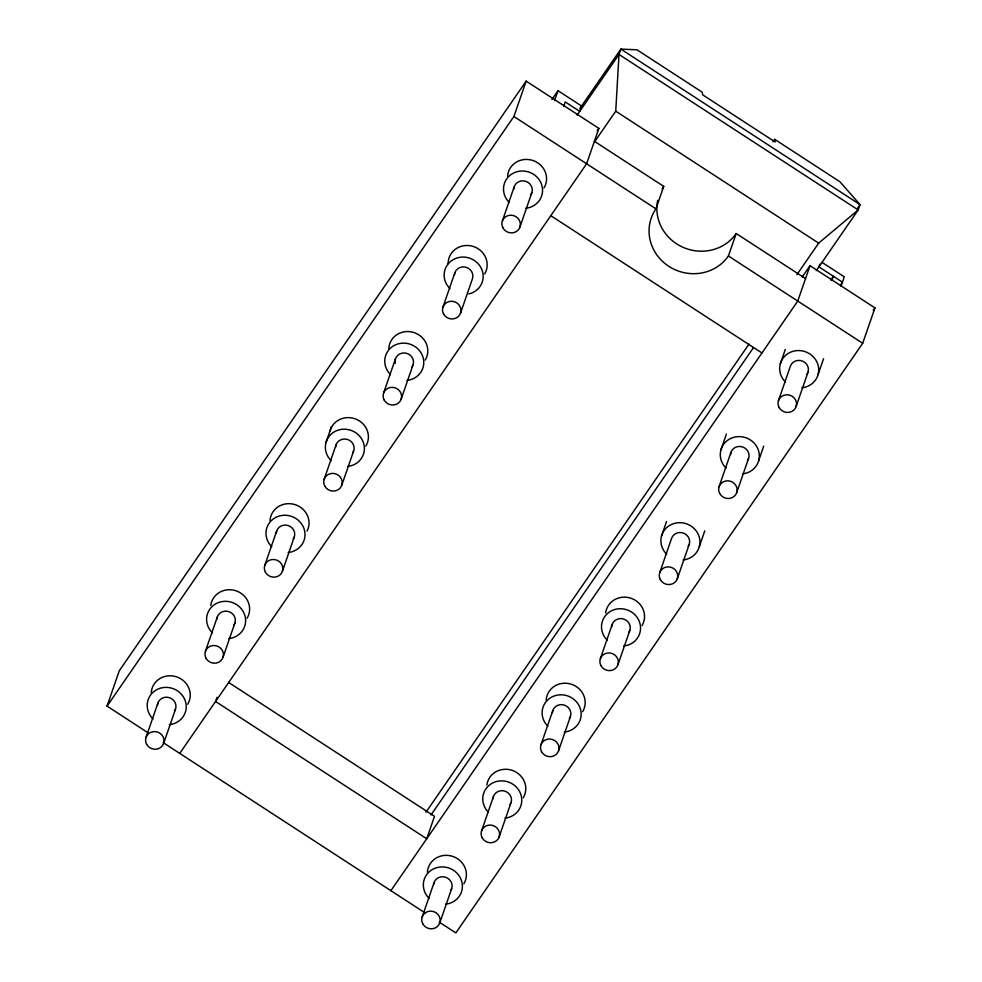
<?xml version="1.0" encoding="UTF-8"?>
<svg xmlns="http://www.w3.org/2000/svg" width="982" height="982" viewBox="0 0 982 982"><rect width="100%" height="100%" fill="white"/><g stroke="black" fill="none" stroke-linecap="round" stroke-linejoin="round"><path stroke-width="1.47" d="M594.834 141.469L615.726 111.175L619.004 54.44L620.857 49.1L636.987 49.8L702.216 92.21L702.682 94.849L775.166 141.973L774.688 139.334L839.917 181.744L860.023 204.612L858.182 209.939L816.3 270.639M147.865 732.658L107.05 706.119L119.301 670.743L526.156 81.125L598.873 128.397L586.61 163.785L179.755 753.39M146.011 737.433L157.918 703.051M163.626 743.435L175.532 709.053M205.398 651.373L217.304 616.991M223.012 657.363L234.907 622.993M217.034 697.269L215.574 701.492L426.728 838.775L434.51 816.3L228.475 682.343M264.784 565.313L276.691 530.931M325.987 442.514L331.499 426.618M282.399 571.303L294.293 536.933M324.17 479.253L336.077 444.871M341.773 485.243L353.68 450.861M383.557 393.181L395.464 358.811M401.159 399.183L413.066 364.801M442.943 307.12L454.85 272.738M107.05 706.119L513.905 116.502L526.156 81.125M460.546 313.123L472.452 278.741A9.304 8.789 19.1 0 0 465.308 267.092A9.304 8.789 19.1 0 0 454.421 274.997M502.33 221.06L514.237 186.678M554.56 100.704L558.022 90.712L581.577 106.019L579.724 111.359L565.227 101.932L563.742 106.24M519.932 227.063L531.839 192.681M439.285 922.135L455.844 932.9L862.699 343.283L728.423 255.983A43.368 41.011 19.1 0 1 668.803 266.306A43.368 41.011 19.1 0 1 655.951 208.859L663.734 186.384L594.405 141.298M422.162 916.979L434.069 882.597M439.764 922.97L451.671 888.587M481.548 830.907L493.455 796.537M499.151 836.909L511.057 802.527M540.935 744.847L552.841 710.477M728.423 255.983L736.205 233.507L805.547 278.581M558.537 750.849L570.444 716.467M600.321 658.787L612.216 624.405M661.524 536L666.533 521.54M617.923 664.789L629.83 630.407M659.708 572.727L671.602 538.345A9.304 8.789 19.1 0 1 684.368 533.484A9.304 8.789 19.1 0 1 688.186 546.397M720.911 449.94L726.41 434.032M677.31 578.729L689.217 544.347M719.082 486.667L730.989 452.285M699.294 546.692L704.806 530.796M862.699 343.283L874.95 307.906L810.015 265.68L797.765 301.069L390.91 890.674M780.297 363.88L785.305 349.42M736.696 492.669L748.603 458.287M819.823 264.195L818.902 266.871L842.458 282.178L840.715 284.694M778.468 400.607L790.375 366.225A9.304 8.789 19.1 0 1 803.141 361.364A9.304 8.789 19.1 0 1 806.958 374.277M758.681 460.632L763.689 446.172M831.95 280.459L833.399 276.286L830.797 280.066M796.083 406.609L807.99 372.227M841.009 286.351L844.299 276.838L821.983 262.329M818.067 374.572L823.579 358.663M551.945 99.501L558.022 90.712M579.834 108.536L620.857 49.1L860.023 204.612L857.47 208.319M577.121 115.127L619.004 54.44L858.182 209.939L818.669 243.131L796.893 274.678M597.13 130.925L598.873 128.397M772.969 141.825L774.688 139.334M425.955 812.237L749.008 344.081M431.037 814.9L753.39 347.751M802.171 277.047L810.015 265.68M873.207 310.435L874.95 307.906M615.726 111.175L818.669 243.131M513.905 116.502L655.951 208.859M550.792 215.684L761.946 352.968M163.172 742.613L425.28 913.027M546.164 700.141A19.64 18.56 19.1 0 1 571.193 684.172A19.64 18.56 19.1 0 1 582.621 711.692M605.661 612.866A19.64 18.56 19.1 0 1 631.193 598.32A19.64 18.56 19.1 0 1 642.007 625.62M427.391 872.262A19.64 18.56 19.1 0 1 452.42 856.292A19.64 18.56 19.1 0 1 463.848 883.812M270.013 520.595A19.64 18.56 19.1 0 1 294.44 504.441A19.64 18.56 19.1 0 1 307.071 531.09M330.001 430.938A19.64 18.56 19.1 0 1 356.245 419.24A19.64 18.56 19.1 0 1 365.856 446.086M151.24 692.727A19.64 18.56 19.1 0 1 176.281 676.745A19.64 18.56 19.1 0 1 187.697 704.266M486.888 784.986A19.64 18.56 19.1 0 1 512.42 770.44A19.64 18.56 19.1 0 1 523.234 797.752M210.749 605.44A19.64 18.56 19.1 0 1 236.281 590.894A19.64 18.56 19.1 0 1 247.083 618.206M736.205 233.507A43.368 41.011 19.1 0 1 683.73 247.611A43.368 41.011 19.1 0 1 657.694 200.389M662.089 188.974A43.368 41.011 19.1 0 1 663.734 186.384M388.786 348.475A19.64 18.56 19.1 0 1 413.827 332.505A19.64 18.56 19.1 0 1 425.243 360.026M448.136 263.63A19.64 18.56 19.1 0 1 472.6 246.261A19.64 18.56 19.1 0 1 484.629 273.953M507.559 176.355A19.64 18.56 19.1 0 1 532.6 160.385A19.64 18.56 19.1 0 1 544.016 187.893M513.807 188.937A9.304 8.789 19.1 0 1 525.873 181.351A9.304 8.789 19.1 0 1 530.808 194.731M509.314 202.513A19.64 18.56 19.1 0 1 512.444 173.642A19.64 18.56 19.1 0 1 541.34 183.794A19.64 18.56 19.1 0 1 525.701 208.27M449.94 288.573A19.64 18.56 19.1 0 1 452.358 260.144A19.64 18.56 19.1 0 1 481.29 268.332A19.64 18.56 19.1 0 1 468.819 293.925M395.23 363.365A9.304 8.789 19.1 0 1 405.922 353.164A9.304 8.789 19.1 0 1 412.035 366.863M390.554 374.633A19.64 18.56 19.1 0 1 393.672 345.774A19.64 18.56 19.1 0 1 422.567 355.914A19.64 18.56 19.1 0 1 406.941 380.39M785.465 382.059A19.64 18.56 19.1 0 1 788.595 353.189A19.64 18.56 19.1 0 1 817.49 363.34A19.64 18.56 19.1 0 1 801.852 387.804M730.559 454.543A9.304 8.789 19.1 0 1 742.625 446.957A9.304 8.789 19.1 0 1 747.572 460.337M726.079 468.119A19.64 18.56 19.1 0 1 729.209 439.249A19.64 18.56 19.1 0 1 758.104 449.4A19.64 18.56 19.1 0 1 742.466 473.876M666.692 554.179A19.64 18.56 19.1 0 1 669.822 525.309A19.64 18.56 19.1 0 1 698.718 535.46A19.64 18.56 19.1 0 1 683.079 559.936M157.488 705.309A9.304 8.789 19.1 0 1 169.555 697.723A9.304 8.789 19.1 0 1 174.489 711.103M153.008 718.885A19.64 18.56 19.1 0 1 156.126 690.015A19.64 18.56 19.1 0 1 185.021 700.166A19.64 18.56 19.1 0 1 169.395 724.63M335.648 447.129A9.304 8.789 19.1 0 1 347.714 439.543A9.304 8.789 19.1 0 1 352.648 452.923M331.167 460.693A19.64 18.56 19.1 0 1 334.285 431.835A19.64 18.56 19.1 0 1 363.18 441.974A19.64 18.56 19.1 0 1 347.554 466.45M433.627 884.856A9.304 8.789 19.1 0 1 445.693 877.27A9.304 8.789 19.1 0 1 450.64 890.649M429.146 898.42A19.64 18.56 19.1 0 1 432.276 869.561A19.64 18.56 19.1 0 1 461.172 879.7A19.64 18.56 19.1 0 1 445.533 904.177M216.875 619.249A9.304 8.789 19.1 0 1 228.941 611.663A9.304 8.789 19.1 0 1 233.876 625.043M212.394 632.813A19.64 18.56 19.1 0 1 215.512 603.955A19.64 18.56 19.1 0 1 244.408 614.106A19.64 18.56 19.1 0 1 228.781 638.57M493.013 798.783A9.304 8.789 19.1 0 1 505.079 791.21A9.304 8.789 19.1 0 1 510.026 804.589M488.533 812.359A19.64 18.56 19.1 0 1 491.663 783.501A19.64 18.56 19.1 0 1 520.558 793.64A19.64 18.56 19.1 0 1 504.92 818.116M611.786 626.663A9.304 8.789 19.1 0 1 623.852 619.09A9.304 8.789 19.1 0 1 628.799 632.457M607.306 640.239A19.64 18.56 19.1 0 1 610.436 611.369A19.64 18.56 19.1 0 1 639.331 621.52A19.64 18.56 19.1 0 1 623.693 645.996M276.261 533.189A9.304 8.789 19.1 0 1 288.327 525.603A9.304 8.789 19.1 0 1 293.262 538.983M271.781 546.753A19.64 18.56 19.1 0 1 274.899 517.895A19.64 18.56 19.1 0 1 303.794 528.034A19.64 18.56 19.1 0 1 288.168 552.51M552.4 712.723A9.304 8.789 19.1 0 1 564.466 705.15A9.304 8.789 19.1 0 1 569.413 718.517M547.919 726.299A19.64 18.56 19.1 0 1 551.049 697.441A19.64 18.56 19.1 0 1 579.945 707.58A19.64 18.56 19.1 0 1 564.306 732.056M502.907 227.824A9.304 8.789 19.1 0 0 518.901 229.113A9.304 8.789 19.1 0 0 511.585 215.242A9.304 8.789 19.1 0 0 502.907 227.824M443.52 313.884A9.304 8.789 19.1 0 0 459.515 315.173A9.304 8.789 19.1 0 0 452.199 301.302A9.304 8.789 19.1 0 0 443.52 313.884M384.134 399.956A9.304 8.789 19.1 0 0 400.128 401.233A9.304 8.789 19.1 0 0 392.812 387.362A9.304 8.789 19.1 0 0 384.134 399.956M779.045 407.37A9.304 8.789 19.1 0 0 795.052 408.659A9.304 8.789 19.1 0 0 787.736 394.789A9.304 8.789 19.1 0 0 779.045 407.37M719.659 493.43A9.304 8.789 19.1 0 0 735.665 494.719A9.304 8.789 19.1 0 0 728.349 480.849A9.304 8.789 19.1 0 0 719.659 493.43M660.272 579.49A9.304 8.789 19.1 0 0 676.279 580.779A9.304 8.789 19.1 0 0 668.963 566.909A9.304 8.789 19.1 0 0 660.272 579.49M146.588 744.196A9.304 8.789 19.1 0 0 162.582 745.485A9.304 8.789 19.1 0 0 155.279 731.615A9.304 8.789 19.1 0 0 146.588 744.196M324.747 486.016A9.304 8.789 19.1 0 0 340.742 487.293A9.304 8.789 19.1 0 0 333.426 473.422A9.304 8.789 19.1 0 0 324.747 486.016M422.739 923.743A9.304 8.789 19.1 0 0 438.733 925.032A9.304 8.789 19.1 0 0 431.417 911.161A9.304 8.789 19.1 0 0 422.739 923.743M205.975 658.136A9.304 8.789 19.1 0 0 221.969 659.425A9.304 8.789 19.1 0 0 214.665 645.555A9.304 8.789 19.1 0 0 205.975 658.136M482.125 837.683A9.304 8.789 19.1 0 0 498.12 838.959A9.304 8.789 19.1 0 0 490.804 825.089A9.304 8.789 19.1 0 0 482.125 837.683M600.898 665.551A9.304 8.789 19.1 0 0 616.892 666.839A9.304 8.789 19.1 0 0 609.577 652.969A9.304 8.789 19.1 0 0 600.898 665.551M265.361 572.076A9.304 8.789 19.1 0 0 281.355 573.365A9.304 8.789 19.1 0 0 274.052 559.495A9.304 8.789 19.1 0 0 265.361 572.076M541.512 751.623A9.304 8.789 19.1 0 0 557.506 752.899A9.304 8.789 19.1 0 0 550.19 739.029A9.304 8.789 19.1 0 0 541.512 751.623"/></g></svg>
